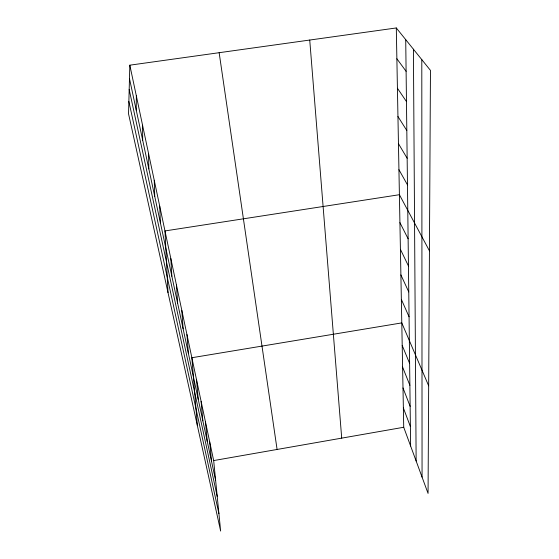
<?xml version="1.0" encoding="UTF-8"?>
<svg xmlns="http://www.w3.org/2000/svg" width="559" height="559" viewBox="0 0 559 559"><rect width="100%" height="100%" fill="white"/><g stroke="black" fill="none" stroke-linecap="round" stroke-linejoin="round"><path stroke-width="0.84" d="M136.228 110.081L136.34 95.875M129.828 65.179L128.542 113.84L220.644 531.05L213.671 460.574L129.828 65.179L396.303 27.95L430.458 70.392L428.061 493.408L403.724 427.265L396.303 27.95M213.671 460.574L403.724 427.265M396.876 58.765L406.107 71.307M397.421 88.259L406.47 101.563M397.952 116.538L406.819 130.52M398.455 143.656L407.148 158.253M398.937 169.691L407.469 184.847M429.438 250.83L399.406 194.707L164.975 230.937L168.014 292.643M399.923 222.629L408.119 238.805M400.419 249.342L408.447 265.965M400.894 274.909L408.762 291.938M401.348 299.4L409.062 316.792M428.669 385.815L401.788 322.899L191.863 357.732L197.362 425.588M402.207 345.448L409.621 363.413M402.606 367.109L409.887 385.312M402.997 387.939L410.138 406.344M403.367 407.972L410.383 426.552M128.87 101.479L218.918 513.658M129.185 89.51L217.22 496.483M129.478 78.567L215.641 480.509M219.149 52.7L277.089 449.457M209.646 441.589L211.547 461.406M205.46 421.856L207.284 441.533M201.107 401.341L202.847 420.843M196.579 379.98L198.228 399.28M309.735 40.045L341.71 438.137M186.944 334.534L188.376 353.316M181.808 310.329L183.114 328.783M176.448 285.041L177.615 303.132M170.844 258.6L171.858 276.272M159.713 206.124L160.405 222.838M154.235 180.284L154.752 196.475M148.526 153.348L148.848 168.944M405.722 39.654L410.62 445.998M142.566 125.237L142.685 140.176M413.408 49.206L416.134 460.993M421.8 59.638L422.059 477.1"/></g></svg>
